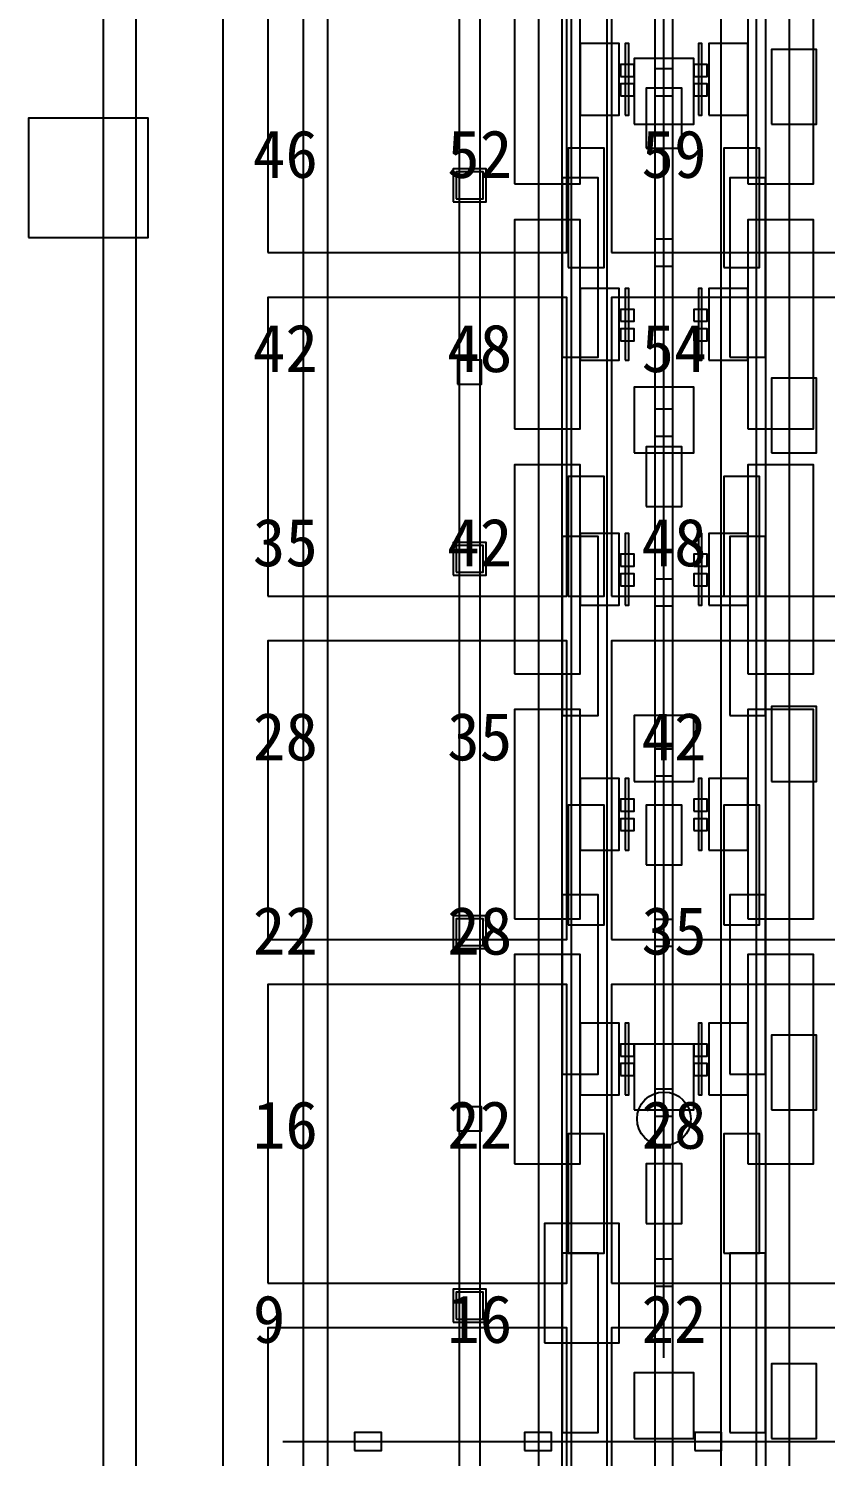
# Model space of a CAD drawing. Header units: metres. Extents: x -1640 to 1560, y -268 to 2338.
# Drawn here: x -230 to -203.35, y 2042.2 to 2090 of the extents above; entities that cross this region are included whole.
import ezdxf

# ---------------------------------------------------------------- set-up
doc = ezdxf.new("R2010")
doc.units = ezdxf.units.M
for name, color, linetype in [('1F_CHL', 4, 'Continuous'), ('1F_PUMP', 2, 'Continuous'), ('1F_SCR', 3, 'Continuous'), ('1F_STRUCT_COLUMN', 8, 'Continuous'), ('1F_ZONE', 3, 'Continuous'), ('2F_CSF_LATERAL_RACK_CONCEPT', 9, 'Continuous'), ('2F_RFG', 5, 'Continuous'), ('2F_STRUCT_COLUMN', 8, 'Continuous'), ('2F_VMB', 6, 'Continuous'), ('2F_ZONE', 3, 'Continuous'), ('3F_CLEANROOM_OVERHEAD_PIPE_DUCT_CONCEPT', 9, 'Continuous'), ('3F_DIFF', 4, 'Continuous'), ('3F_EHS_EGRESS_DIST_M', 2, 'Continuous'), ('3F_EHS_GAS_DETECTOR', 6, 'Continuous'), ('3F_FOUP', 5, 'Continuous'), ('3F_OHT', 9, 'Continuous'), ('3F_OHTV', 1, 'Continuous'), ('3F_STK', 3, 'Continuous'), ('3F_STRUCT_COLUMN', 8, 'Continuous'), ('3F_TBAR', 6, 'Continuous'), ('3F_ZONE', 3, 'Continuous'), ('4F_FFU', 1, 'Continuous'), ('4F_STRUCT_PLENUM_TRUSS_CONCEPT', 9, 'Continuous'), ('4F_ZONE', 3, 'Continuous'), ('5F_CHL', 4, 'Continuous'), ('5F_PUMP', 2, 'Continuous'), ('5F_SCR', 3, 'Continuous'), ('5F_STRUCT_COLUMN', 8, 'Continuous'), ('5F_ZONE', 3, 'Continuous'), ('6F_CSF_LATERAL_RACK_CONCEPT', 9, 'Continuous'), ('6F_RFG', 5, 'Continuous'), ('6F_STRUCT_COLUMN', 8, 'Continuous'), ('6F_VMB', 6, 'Continuous'), ('6F_ZONE', 3, 'Continuous'), ('7F_CLEANROOM_OVERHEAD_PIPE_DUCT_CONCEPT', 9, 'Continuous'), ('7F_DIFF', 4, 'Continuous'), ('7F_EHS_EGRESS_DIST_M', 2, 'Continuous'), ('7F_EHS_GAS_DETECTOR', 6, 'Continuous'), ('7F_FOUP', 5, 'Continuous'), ('7F_OHT', 9, 'Continuous'), ('7F_OHTV', 1, 'Continuous'), ('7F_STK', 3, 'Continuous'), ('7F_STRUCT_COLUMN', 8, 'Continuous'), ('7F_TBAR', 6, 'Continuous'), ('7F_ZONE', 3, 'Continuous'), ('8F_FFU', 1, 'Continuous'), ('8F_STRUCT_PLENUM_TRUSS_CONCEPT', 9, 'Continuous'), ('8F_ZONE', 3, 'Continuous'), ('_SUPPORT', 4, 'Continuous'), ('EHS_TREATED_EXHAUST', 30, 'Continuous'), ('UTIL_PCW.R_CONCEPT', 1, 'Continuous'), ('UTIL_PCW.S_CONCEPT', 6, 'Continuous'), ('UTIL_UPW.R_CONCEPT', 2, 'Continuous'), ('UTIL_UPW.S_CONCEPT', 1, 'Continuous')]:
    doc.layers.add(name, color=color, linetype=linetype)

msp = doc.modelspace()

# ---------------------------------------------------------------- linework, layer by layer
at = {"layer": '1F_CHL'}
for points in [[(-205.15, 2086.8), (-203.65, 2086.8), (-203.65, 2089.3), (-205.15, 2089.3)], [(-205.15, 2075.8), (-203.65, 2075.8), (-203.65, 2078.3), (-205.15, 2078.3)], [(-205.15, 2064.8), (-203.65, 2064.8), (-203.65, 2067.3), (-205.15, 2067.3)], [(-205.15, 2053.8), (-203.65, 2053.8), (-203.65, 2056.3), (-205.15, 2056.3)], [(-205.15, 2042.8), (-203.65, 2042.8), (-203.65, 2045.3), (-205.15, 2045.3)]]:
    msp.add_lwpolyline(points, close=True, dxfattribs=at)
at = {"layer": '1F_PUMP'}
for points in [[(-211.95, 2082), (-210.75, 2082), (-210.75, 2086), (-211.95, 2086)], [(-206.75, 2082), (-205.55, 2082), (-205.55, 2086), (-206.75, 2086)], [(-211.95, 2071), (-210.75, 2071), (-210.75, 2075), (-211.95, 2075)], [(-206.75, 2071), (-205.55, 2071), (-205.55, 2075), (-206.75, 2075)], [(-211.95, 2060), (-210.75, 2060), (-210.75, 2064), (-211.95, 2064)], [(-206.75, 2060), (-205.55, 2060), (-205.55, 2064), (-206.75, 2064)], [(-211.95, 2049), (-210.75, 2049), (-210.75, 2053), (-211.95, 2053)], [(-206.75, 2049), (-205.55, 2049), (-205.55, 2053), (-206.75, 2053)]]:
    msp.add_lwpolyline(points, close=True, dxfattribs=at)
at = {"layer": '1F_SCR'}
for points in [[(-209.75, 2086.8), (-207.75, 2086.8), (-207.75, 2089), (-209.75, 2089)], [(-209.75, 2075.8), (-207.75, 2075.8), (-207.75, 2078), (-209.75, 2078)], [(-209.75, 2064.8), (-207.75, 2064.8), (-207.75, 2067), (-209.75, 2067)], [(-209.75, 2053.8), (-207.75, 2053.8), (-207.75, 2056), (-209.75, 2056)], [(-209.75, 2042.8), (-207.75, 2042.8), (-207.75, 2045), (-209.75, 2045)]]:
    msp.add_lwpolyline(points, close=True, dxfattribs=at)
at = {"layer": '1F_STRUCT_COLUMN'}
for points in [[(-215.8, 2084.2), (-214.7, 2084.2), (-214.7, 2085.3), (-215.8, 2085.3)], [(-215.8, 2071.7), (-214.7, 2071.7), (-214.7, 2072.8), (-215.8, 2072.8)], [(-215.8, 2059.2), (-214.7, 2059.2), (-214.7, 2060.3), (-215.8, 2060.3)], [(-215.8, 2046.7), (-214.7, 2046.7), (-214.7, 2047.8), (-215.8, 2047.8)]]:
    msp.add_lwpolyline(points, close=True, dxfattribs=at)
at = {"layer": '1F_ZONE'}
msp.add_lwpolyline([(-223.5, 1966), (1, 1966), (1, 2117), (-223.5, 2117)], close=True, dxfattribs=at)
at = {"layer": '2F_CSF_LATERAL_RACK_CONCEPT'}
for points in [[(-212.95, 1970), (-212.15, 1970), (-212.15, 2113), (-212.95, 2113)], [(-205.35, 1970), (-204.55, 1970), (-204.55, 2113), (-205.35, 2113)]]:
    msp.add_lwpolyline(points, close=True, dxfattribs=at)
at = {"layer": '2F_RFG'}
for points in [[(-212.15, 2079), (-210.95, 2079), (-210.95, 2085), (-212.15, 2085)], [(-206.55, 2079), (-205.35, 2079), (-205.35, 2085), (-206.55, 2085)], [(-212.15, 2067), (-210.95, 2067), (-210.95, 2073), (-212.15, 2073)], [(-206.55, 2067), (-205.35, 2067), (-205.35, 2073), (-206.55, 2073)], [(-212.15, 2055), (-210.95, 2055), (-210.95, 2061), (-212.15, 2061)], [(-206.55, 2055), (-205.35, 2055), (-205.35, 2061), (-206.55, 2061)], [(-212.15, 2043), (-210.95, 2043), (-210.95, 2049), (-212.15, 2049)], [(-206.55, 2043), (-205.35, 2043), (-205.35, 2049), (-206.55, 2049)]]:
    msp.add_lwpolyline(points, close=True, dxfattribs=at)
at = {"layer": '2F_STRUCT_COLUMN'}
for points in [[(-215.7, 2084.3), (-214.8, 2084.3), (-214.8, 2085.2), (-215.7, 2085.2)], [(-215.7, 2071.8), (-214.8, 2071.8), (-214.8, 2072.7), (-215.7, 2072.7)], [(-215.7, 2059.3), (-214.8, 2059.3), (-214.8, 2060.2), (-215.7, 2060.2)], [(-215.7, 2046.8), (-214.8, 2046.8), (-214.8, 2047.7), (-215.7, 2047.7)]]:
    msp.add_lwpolyline(points, close=True, dxfattribs=at)
at = {"layer": '2F_VMB'}
for points in [[(-209.35, 2086), (-208.15, 2086), (-208.15, 2088), (-209.35, 2088)], [(-209.35, 2074), (-208.15, 2074), (-208.15, 2076), (-209.35, 2076)], [(-209.35, 2062), (-208.15, 2062), (-208.15, 2064), (-209.35, 2064)], [(-209.35, 2050), (-208.15, 2050), (-208.15, 2052), (-209.35, 2052)]]:
    msp.add_lwpolyline(points, close=True, dxfattribs=at)
at = {"layer": '2F_ZONE'}
msp.add_lwpolyline([(-223.5, 1966), (1, 1966), (1, 2117), (-223.5, 2117)], close=True, dxfattribs=at)
at = {"layer": '3F_CLEANROOM_OVERHEAD_PIPE_DUCT_CONCEPT'}
for points in [[(-211.85, 1969), (-210.65, 1969), (-210.65, 2114), (-211.85, 2114)], [(-206.85, 1969), (-205.65, 1969), (-205.65, 2114), (-206.85, 2114)]]:
    msp.add_lwpolyline(points, close=True, dxfattribs=at)
at = {"layer": '3F_DIFF'}
for points in [[(-213.75, 2084.8), (-211.55, 2084.8), (-211.55, 2091.8), (-213.75, 2091.8)], [(-205.95, 2084.8), (-203.75, 2084.8), (-203.75, 2091.8), (-205.95, 2091.8)], [(-211.55, 2087.1), (-210.25, 2087.1), (-210.25, 2089.5), (-211.55, 2089.5)], [(-207.25, 2087.1), (-205.95, 2087.1), (-205.95, 2089.5), (-207.25, 2089.5)], [(-213.75, 2076.6), (-211.55, 2076.6), (-211.55, 2083.6), (-213.75, 2083.6)], [(-205.95, 2076.6), (-203.75, 2076.6), (-203.75, 2083.6), (-205.95, 2083.6)], [(-211.55, 2078.9), (-210.25, 2078.9), (-210.25, 2081.3), (-211.55, 2081.3)], [(-207.25, 2078.9), (-205.95, 2078.9), (-205.95, 2081.3), (-207.25, 2081.3)], [(-213.75, 2068.4), (-211.55, 2068.4), (-211.55, 2075.4), (-213.75, 2075.4)], [(-205.95, 2068.4), (-203.75, 2068.4), (-203.75, 2075.4), (-205.95, 2075.4)], [(-211.55, 2070.7), (-210.25, 2070.7), (-210.25, 2073.1), (-211.55, 2073.1)], [(-207.25, 2070.7), (-205.95, 2070.7), (-205.95, 2073.1), (-207.25, 2073.1)], [(-213.75, 2060.2), (-211.55, 2060.2), (-211.55, 2067.2), (-213.75, 2067.2)], [(-205.95, 2060.2), (-203.75, 2060.2), (-203.75, 2067.2), (-205.95, 2067.2)], [(-211.55, 2062.5), (-210.25, 2062.5), (-210.25, 2064.9), (-211.55, 2064.9)], [(-207.25, 2062.5), (-205.95, 2062.5), (-205.95, 2064.9), (-207.25, 2064.9)], [(-213.75, 2052), (-211.55, 2052), (-211.55, 2059), (-213.75, 2059)], [(-205.95, 2052), (-203.75, 2052), (-203.75, 2059), (-205.95, 2059)], [(-211.55, 2054.3), (-210.25, 2054.3), (-210.25, 2056.7), (-211.55, 2056.7)], [(-207.25, 2054.3), (-205.95, 2054.3), (-205.95, 2056.7), (-207.25, 2056.7)]]:
    msp.add_lwpolyline(points, close=True, dxfattribs=at)
at = {"layer": '3F_EHS_GAS_DETECTOR'}
msp.add_circle((-208.75, 2053.5), 0.9, dxfattribs=at)
at = {"layer": '3F_FOUP'}
for points in [[(-210.2, 2088.4), (-209.75, 2088.4), (-209.75, 2088.8), (-210.2, 2088.8)], [(-207.75, 2088.4), (-207.3, 2088.4), (-207.3, 2088.8), (-207.75, 2088.8)], [(-210.2, 2087.75), (-209.75, 2087.75), (-209.75, 2088.15), (-210.2, 2088.15)], [(-207.75, 2087.75), (-207.3, 2087.75), (-207.3, 2088.15), (-207.75, 2088.15)], [(-210.2, 2080.2), (-209.75, 2080.2), (-209.75, 2080.6), (-210.2, 2080.6)], [(-207.75, 2080.2), (-207.3, 2080.2), (-207.3, 2080.6), (-207.75, 2080.6)], [(-210.2, 2079.55), (-209.75, 2079.55), (-209.75, 2079.95), (-210.2, 2079.95)], [(-207.75, 2079.55), (-207.3, 2079.55), (-207.3, 2079.95), (-207.75, 2079.95)], [(-210.2, 2072), (-209.75, 2072), (-209.75, 2072.4), (-210.2, 2072.4)], [(-207.75, 2072), (-207.3, 2072), (-207.3, 2072.4), (-207.75, 2072.4)], [(-210.2, 2071.35), (-209.75, 2071.35), (-209.75, 2071.75), (-210.2, 2071.75)], [(-207.75, 2071.35), (-207.3, 2071.35), (-207.3, 2071.75), (-207.75, 2071.75)], [(-210.2, 2063.8), (-209.75, 2063.8), (-209.75, 2064.2), (-210.2, 2064.2)], [(-207.75, 2063.8), (-207.3, 2063.8), (-207.3, 2064.2), (-207.75, 2064.2)], [(-210.2, 2063.15), (-209.75, 2063.15), (-209.75, 2063.55), (-210.2, 2063.55)], [(-207.75, 2063.15), (-207.3, 2063.15), (-207.3, 2063.55), (-207.75, 2063.55)], [(-210.2, 2055.6), (-209.75, 2055.6), (-209.75, 2056), (-210.2, 2056)], [(-207.75, 2055.6), (-207.3, 2055.6), (-207.3, 2056), (-207.75, 2056)], [(-210.2, 2054.95), (-209.75, 2054.95), (-209.75, 2055.35), (-210.2, 2055.35)], [(-207.75, 2054.95), (-207.3, 2054.95), (-207.3, 2055.35), (-207.75, 2055.35)]]:
    msp.add_lwpolyline(points, close=True, dxfattribs=at)
at = {"layer": '3F_OHT'}
for p, q in [((-208.75, 2045.5), (-208.75, 2114)), ((-221.5, 2042.7), (-1, 2042.7))]:
    msp.add_line(p, q, dxfattribs=at)
at = {"layer": '3F_OHTV'}
for points in [[(-209.05, 2087.75), (-208.45, 2087.75), (-208.45, 2088.65), (-209.05, 2088.65)], [(-209.05, 2082.05), (-208.45, 2082.05), (-208.45, 2082.95), (-209.05, 2082.95)], [(-209.05, 2076.36), (-208.45, 2076.36), (-208.45, 2077.26), (-209.05, 2077.26)], [(-209.05, 2070.67), (-208.45, 2070.67), (-208.45, 2071.57), (-209.05, 2071.57)], [(-209.05, 2064.98), (-208.45, 2064.98), (-208.45, 2065.88), (-209.05, 2065.88)], [(-209.05, 2059.28), (-208.45, 2059.28), (-208.45, 2060.18), (-209.05, 2060.18)], [(-209.05, 2053.59), (-208.45, 2053.59), (-208.45, 2054.49), (-209.05, 2054.49)], [(-209.05, 2047.9), (-208.45, 2047.9), (-208.45, 2048.8), (-209.05, 2048.8)], [(-219.1, 2042.4), (-218.2, 2042.4), (-218.2, 2043), (-219.1, 2043)], [(-213.41, 2042.4), (-212.51, 2042.4), (-212.51, 2043), (-213.41, 2043)], [(-207.72, 2042.4), (-206.82, 2042.4), (-206.82, 2043), (-207.72, 2043)]]:
    msp.add_lwpolyline(points, close=True, dxfattribs=at)
at = {"layer": '3F_STK'}
msp.add_lwpolyline([(-212.75, 2046), (-210.25, 2046), (-210.25, 2050), (-212.75, 2050)], close=True, dxfattribs=at)
at = {"layer": '3F_STRUCT_COLUMN'}
for points in [[(-215.65, 2078.1), (-214.85, 2078.1), (-214.85, 2078.9), (-215.65, 2078.9)], [(-215.65, 2053.1), (-214.85, 2053.1), (-214.85, 2053.9), (-215.65, 2053.9)]]:
    msp.add_lwpolyline(points, close=True, dxfattribs=at)
at = {"layer": '3F_TBAR'}
for points in [[(-210.05, 2087.1), (-209.93, 2087.1), (-209.93, 2089.5), (-210.05, 2089.5)], [(-207.6, 2087.1), (-207.48, 2087.1), (-207.48, 2089.5), (-207.6, 2089.5)], [(-210.05, 2078.9), (-209.93, 2078.9), (-209.93, 2081.3), (-210.05, 2081.3)], [(-207.6, 2078.9), (-207.48, 2078.9), (-207.48, 2081.3), (-207.6, 2081.3)], [(-210.05, 2070.7), (-209.93, 2070.7), (-209.93, 2073.1), (-210.05, 2073.1)], [(-207.6, 2070.7), (-207.48, 2070.7), (-207.48, 2073.1), (-207.6, 2073.1)], [(-210.05, 2062.5), (-209.93, 2062.5), (-209.93, 2064.9), (-210.05, 2064.9)], [(-207.6, 2062.5), (-207.48, 2062.5), (-207.48, 2064.9), (-207.6, 2064.9)], [(-210.05, 2054.3), (-209.93, 2054.3), (-209.93, 2056.7), (-210.05, 2056.7)], [(-207.6, 2054.3), (-207.48, 2054.3), (-207.48, 2056.7), (-207.6, 2056.7)]]:
    msp.add_lwpolyline(points, close=True, dxfattribs=at)
at = {"layer": '3F_ZONE'}
msp.add_lwpolyline([(-223.5, 1966), (1, 1966), (1, 2117), (-223.5, 2117)], close=True, dxfattribs=at)
at = {"layer": '4F_FFU'}
for points in [[(-222, 2082.5), (-212, 2082.5), (-212, 2092.5), (-222, 2092.5)], [(-210.5, 2082.5), (-200.5, 2082.5), (-200.5, 2092.5), (-210.5, 2092.5)], [(-222, 2071), (-212, 2071), (-212, 2081), (-222, 2081)], [(-210.5, 2071), (-200.5, 2071), (-200.5, 2081), (-210.5, 2081)], [(-222, 2059.5), (-212, 2059.5), (-212, 2069.5), (-222, 2069.5)], [(-210.5, 2059.5), (-200.5, 2059.5), (-200.5, 2069.5), (-210.5, 2069.5)], [(-222, 2048), (-212, 2048), (-212, 2058), (-222, 2058)], [(-210.5, 2048), (-200.5, 2048), (-200.5, 2058), (-210.5, 2058)], [(-222, 2036.5), (-212, 2036.5), (-212, 2046.5), (-222, 2046.5)], [(-210.5, 2036.5), (-200.5, 2036.5), (-200.5, 2046.5), (-210.5, 2046.5)]]:
    msp.add_lwpolyline(points, close=True, dxfattribs=at)
at = {"layer": '4F_STRUCT_PLENUM_TRUSS_CONCEPT'}
msp.add_lwpolyline([(-215.6, 1966), (-214.9, 1966), (-214.9, 2117), (-215.6, 2117)], close=True, dxfattribs=at)
at = {"layer": '4F_ZONE'}
msp.add_lwpolyline([(-223.5, 1966), (1, 1966), (1, 2117), (-223.5, 2117)], close=True, dxfattribs=at)
at = {"layer": '5F_CHL'}
for points in [[(-205.15, 2086.8), (-203.65, 2086.8), (-203.65, 2089.3), (-205.15, 2089.3)], [(-205.15, 2075.8), (-203.65, 2075.8), (-203.65, 2078.3), (-205.15, 2078.3)], [(-205.15, 2064.8), (-203.65, 2064.8), (-203.65, 2067.3), (-205.15, 2067.3)], [(-205.15, 2053.8), (-203.65, 2053.8), (-203.65, 2056.3), (-205.15, 2056.3)], [(-205.15, 2042.8), (-203.65, 2042.8), (-203.65, 2045.3), (-205.15, 2045.3)]]:
    msp.add_lwpolyline(points, close=True, dxfattribs=at)
at = {"layer": '5F_PUMP'}
for points in [[(-211.95, 2082), (-210.75, 2082), (-210.75, 2086), (-211.95, 2086)], [(-206.75, 2082), (-205.55, 2082), (-205.55, 2086), (-206.75, 2086)], [(-211.95, 2071), (-210.75, 2071), (-210.75, 2075), (-211.95, 2075)], [(-206.75, 2071), (-205.55, 2071), (-205.55, 2075), (-206.75, 2075)], [(-211.95, 2060), (-210.75, 2060), (-210.75, 2064), (-211.95, 2064)], [(-206.75, 2060), (-205.55, 2060), (-205.55, 2064), (-206.75, 2064)], [(-211.95, 2049), (-210.75, 2049), (-210.75, 2053), (-211.95, 2053)], [(-206.75, 2049), (-205.55, 2049), (-205.55, 2053), (-206.75, 2053)]]:
    msp.add_lwpolyline(points, close=True, dxfattribs=at)
at = {"layer": '5F_SCR'}
for points in [[(-209.75, 2086.8), (-207.75, 2086.8), (-207.75, 2089), (-209.75, 2089)], [(-209.75, 2075.8), (-207.75, 2075.8), (-207.75, 2078), (-209.75, 2078)], [(-209.75, 2064.8), (-207.75, 2064.8), (-207.75, 2067), (-209.75, 2067)], [(-209.75, 2053.8), (-207.75, 2053.8), (-207.75, 2056), (-209.75, 2056)], [(-209.75, 2042.8), (-207.75, 2042.8), (-207.75, 2045), (-209.75, 2045)]]:
    msp.add_lwpolyline(points, close=True, dxfattribs=at)
at = {"layer": '5F_STRUCT_COLUMN'}
for points in [[(-215.8, 2084.2), (-214.7, 2084.2), (-214.7, 2085.3), (-215.8, 2085.3)], [(-215.8, 2071.7), (-214.7, 2071.7), (-214.7, 2072.8), (-215.8, 2072.8)], [(-215.8, 2059.2), (-214.7, 2059.2), (-214.7, 2060.3), (-215.8, 2060.3)], [(-215.8, 2046.7), (-214.7, 2046.7), (-214.7, 2047.8), (-215.8, 2047.8)]]:
    msp.add_lwpolyline(points, close=True, dxfattribs=at)
at = {"layer": '5F_ZONE'}
msp.add_lwpolyline([(-223.5, 1966), (1, 1966), (1, 2117), (-223.5, 2117)], close=True, dxfattribs=at)
at = {"layer": '6F_CSF_LATERAL_RACK_CONCEPT'}
for points in [[(-212.95, 1970), (-212.15, 1970), (-212.15, 2113), (-212.95, 2113)], [(-205.35, 1970), (-204.55, 1970), (-204.55, 2113), (-205.35, 2113)]]:
    msp.add_lwpolyline(points, close=True, dxfattribs=at)
at = {"layer": '6F_RFG'}
for points in [[(-212.15, 2079), (-210.95, 2079), (-210.95, 2085), (-212.15, 2085)], [(-206.55, 2079), (-205.35, 2079), (-205.35, 2085), (-206.55, 2085)], [(-212.15, 2067), (-210.95, 2067), (-210.95, 2073), (-212.15, 2073)], [(-206.55, 2067), (-205.35, 2067), (-205.35, 2073), (-206.55, 2073)], [(-212.15, 2055), (-210.95, 2055), (-210.95, 2061), (-212.15, 2061)], [(-206.55, 2055), (-205.35, 2055), (-205.35, 2061), (-206.55, 2061)], [(-212.15, 2043), (-210.95, 2043), (-210.95, 2049), (-212.15, 2049)], [(-206.55, 2043), (-205.35, 2043), (-205.35, 2049), (-206.55, 2049)]]:
    msp.add_lwpolyline(points, close=True, dxfattribs=at)
at = {"layer": '6F_STRUCT_COLUMN'}
for points in [[(-215.7, 2084.3), (-214.8, 2084.3), (-214.8, 2085.2), (-215.7, 2085.2)], [(-215.7, 2071.8), (-214.8, 2071.8), (-214.8, 2072.7), (-215.7, 2072.7)], [(-215.7, 2059.3), (-214.8, 2059.3), (-214.8, 2060.2), (-215.7, 2060.2)], [(-215.7, 2046.8), (-214.8, 2046.8), (-214.8, 2047.7), (-215.7, 2047.7)]]:
    msp.add_lwpolyline(points, close=True, dxfattribs=at)
at = {"layer": '6F_VMB'}
for points in [[(-209.35, 2086), (-208.15, 2086), (-208.15, 2088), (-209.35, 2088)], [(-209.35, 2074), (-208.15, 2074), (-208.15, 2076), (-209.35, 2076)], [(-209.35, 2062), (-208.15, 2062), (-208.15, 2064), (-209.35, 2064)], [(-209.35, 2050), (-208.15, 2050), (-208.15, 2052), (-209.35, 2052)]]:
    msp.add_lwpolyline(points, close=True, dxfattribs=at)
at = {"layer": '6F_ZONE'}
msp.add_lwpolyline([(-223.5, 1966), (1, 1966), (1, 2117), (-223.5, 2117)], close=True, dxfattribs=at)
at = {"layer": '7F_CLEANROOM_OVERHEAD_PIPE_DUCT_CONCEPT'}
for points in [[(-211.85, 1969), (-210.65, 1969), (-210.65, 2114), (-211.85, 2114)], [(-206.85, 1969), (-205.65, 1969), (-205.65, 2114), (-206.85, 2114)]]:
    msp.add_lwpolyline(points, close=True, dxfattribs=at)
at = {"layer": '7F_DIFF'}
for points in [[(-213.75, 2084.8), (-211.55, 2084.8), (-211.55, 2091.8), (-213.75, 2091.8)], [(-205.95, 2084.8), (-203.75, 2084.8), (-203.75, 2091.8), (-205.95, 2091.8)], [(-211.55, 2087.1), (-210.25, 2087.1), (-210.25, 2089.5), (-211.55, 2089.5)], [(-207.25, 2087.1), (-205.95, 2087.1), (-205.95, 2089.5), (-207.25, 2089.5)], [(-213.75, 2076.6), (-211.55, 2076.6), (-211.55, 2083.6), (-213.75, 2083.6)], [(-205.95, 2076.6), (-203.75, 2076.6), (-203.75, 2083.6), (-205.95, 2083.6)], [(-211.55, 2078.9), (-210.25, 2078.9), (-210.25, 2081.3), (-211.55, 2081.3)], [(-207.25, 2078.9), (-205.95, 2078.9), (-205.95, 2081.3), (-207.25, 2081.3)], [(-213.75, 2068.4), (-211.55, 2068.4), (-211.55, 2075.4), (-213.75, 2075.4)], [(-205.95, 2068.4), (-203.75, 2068.4), (-203.75, 2075.4), (-205.95, 2075.4)], [(-211.55, 2070.7), (-210.25, 2070.7), (-210.25, 2073.1), (-211.55, 2073.1)], [(-207.25, 2070.7), (-205.95, 2070.7), (-205.95, 2073.1), (-207.25, 2073.1)], [(-213.75, 2060.2), (-211.55, 2060.2), (-211.55, 2067.2), (-213.75, 2067.2)], [(-205.95, 2060.2), (-203.75, 2060.2), (-203.75, 2067.2), (-205.95, 2067.2)], [(-211.55, 2062.5), (-210.25, 2062.5), (-210.25, 2064.9), (-211.55, 2064.9)], [(-207.25, 2062.5), (-205.95, 2062.5), (-205.95, 2064.9), (-207.25, 2064.9)], [(-213.75, 2052), (-211.55, 2052), (-211.55, 2059), (-213.75, 2059)], [(-205.95, 2052), (-203.75, 2052), (-203.75, 2059), (-205.95, 2059)], [(-211.55, 2054.3), (-210.25, 2054.3), (-210.25, 2056.7), (-211.55, 2056.7)], [(-207.25, 2054.3), (-205.95, 2054.3), (-205.95, 2056.7), (-207.25, 2056.7)]]:
    msp.add_lwpolyline(points, close=True, dxfattribs=at)
at = {"layer": '7F_EHS_GAS_DETECTOR'}
msp.add_circle((-208.75, 2053.5), 0.9, dxfattribs=at)
at = {"layer": '7F_FOUP'}
for points in [[(-210.2, 2088.4), (-209.75, 2088.4), (-209.75, 2088.8), (-210.2, 2088.8)], [(-207.75, 2088.4), (-207.3, 2088.4), (-207.3, 2088.8), (-207.75, 2088.8)], [(-210.2, 2087.75), (-209.75, 2087.75), (-209.75, 2088.15), (-210.2, 2088.15)], [(-207.75, 2087.75), (-207.3, 2087.75), (-207.3, 2088.15), (-207.75, 2088.15)], [(-210.2, 2080.2), (-209.75, 2080.2), (-209.75, 2080.6), (-210.2, 2080.6)], [(-207.75, 2080.2), (-207.3, 2080.2), (-207.3, 2080.6), (-207.75, 2080.6)], [(-210.2, 2079.55), (-209.75, 2079.55), (-209.75, 2079.95), (-210.2, 2079.95)], [(-207.75, 2079.55), (-207.3, 2079.55), (-207.3, 2079.95), (-207.75, 2079.95)], [(-210.2, 2072), (-209.75, 2072), (-209.75, 2072.4), (-210.2, 2072.4)], [(-207.75, 2072), (-207.3, 2072), (-207.3, 2072.4), (-207.75, 2072.4)], [(-210.2, 2071.35), (-209.75, 2071.35), (-209.75, 2071.75), (-210.2, 2071.75)], [(-207.75, 2071.35), (-207.3, 2071.35), (-207.3, 2071.75), (-207.75, 2071.75)], [(-210.2, 2063.8), (-209.75, 2063.8), (-209.75, 2064.2), (-210.2, 2064.2)], [(-207.75, 2063.8), (-207.3, 2063.8), (-207.3, 2064.2), (-207.75, 2064.2)], [(-210.2, 2063.15), (-209.75, 2063.15), (-209.75, 2063.55), (-210.2, 2063.55)], [(-207.75, 2063.15), (-207.3, 2063.15), (-207.3, 2063.55), (-207.75, 2063.55)], [(-210.2, 2055.6), (-209.75, 2055.6), (-209.75, 2056), (-210.2, 2056)], [(-207.75, 2055.6), (-207.3, 2055.6), (-207.3, 2056), (-207.75, 2056)], [(-210.2, 2054.95), (-209.75, 2054.95), (-209.75, 2055.35), (-210.2, 2055.35)], [(-207.75, 2054.95), (-207.3, 2054.95), (-207.3, 2055.35), (-207.75, 2055.35)]]:
    msp.add_lwpolyline(points, close=True, dxfattribs=at)
at = {"layer": '7F_OHT'}
for p, q in [((-208.75, 2045.5), (-208.75, 2114)), ((-221.5, 2042.7), (-1, 2042.7))]:
    msp.add_line(p, q, dxfattribs=at)
at = {"layer": '7F_OHTV'}
for points in [[(-209.05, 2087.75), (-208.45, 2087.75), (-208.45, 2088.65), (-209.05, 2088.65)], [(-209.05, 2082.05), (-208.45, 2082.05), (-208.45, 2082.95), (-209.05, 2082.95)], [(-209.05, 2076.36), (-208.45, 2076.36), (-208.45, 2077.26), (-209.05, 2077.26)], [(-209.05, 2070.67), (-208.45, 2070.67), (-208.45, 2071.57), (-209.05, 2071.57)], [(-209.05, 2064.98), (-208.45, 2064.98), (-208.45, 2065.88), (-209.05, 2065.88)], [(-209.05, 2059.28), (-208.45, 2059.28), (-208.45, 2060.18), (-209.05, 2060.18)], [(-209.05, 2053.59), (-208.45, 2053.59), (-208.45, 2054.49), (-209.05, 2054.49)], [(-209.05, 2047.9), (-208.45, 2047.9), (-208.45, 2048.8), (-209.05, 2048.8)], [(-219.1, 2042.4), (-218.2, 2042.4), (-218.2, 2043), (-219.1, 2043)], [(-213.41, 2042.4), (-212.51, 2042.4), (-212.51, 2043), (-213.41, 2043)], [(-207.72, 2042.4), (-206.82, 2042.4), (-206.82, 2043), (-207.72, 2043)]]:
    msp.add_lwpolyline(points, close=True, dxfattribs=at)
at = {"layer": '7F_STK'}
msp.add_lwpolyline([(-212.75, 2046), (-210.25, 2046), (-210.25, 2050), (-212.75, 2050)], close=True, dxfattribs=at)
at = {"layer": '7F_STRUCT_COLUMN'}
for points in [[(-215.65, 2078.1), (-214.85, 2078.1), (-214.85, 2078.9), (-215.65, 2078.9)], [(-215.65, 2053.1), (-214.85, 2053.1), (-214.85, 2053.9), (-215.65, 2053.9)]]:
    msp.add_lwpolyline(points, close=True, dxfattribs=at)
at = {"layer": '7F_TBAR'}
for points in [[(-210.05, 2087.1), (-209.93, 2087.1), (-209.93, 2089.5), (-210.05, 2089.5)], [(-207.6, 2087.1), (-207.48, 2087.1), (-207.48, 2089.5), (-207.6, 2089.5)], [(-210.05, 2078.9), (-209.93, 2078.9), (-209.93, 2081.3), (-210.05, 2081.3)], [(-207.6, 2078.9), (-207.48, 2078.9), (-207.48, 2081.3), (-207.6, 2081.3)], [(-210.05, 2070.7), (-209.93, 2070.7), (-209.93, 2073.1), (-210.05, 2073.1)], [(-207.6, 2070.7), (-207.48, 2070.7), (-207.48, 2073.1), (-207.6, 2073.1)], [(-210.05, 2062.5), (-209.93, 2062.5), (-209.93, 2064.9), (-210.05, 2064.9)], [(-207.6, 2062.5), (-207.48, 2062.5), (-207.48, 2064.9), (-207.6, 2064.9)], [(-210.05, 2054.3), (-209.93, 2054.3), (-209.93, 2056.7), (-210.05, 2056.7)], [(-207.6, 2054.3), (-207.48, 2054.3), (-207.48, 2056.7), (-207.6, 2056.7)]]:
    msp.add_lwpolyline(points, close=True, dxfattribs=at)
at = {"layer": '7F_ZONE'}
msp.add_lwpolyline([(-223.5, 1966), (1, 1966), (1, 2117), (-223.5, 2117)], close=True, dxfattribs=at)
at = {"layer": '8F_FFU'}
for points in [[(-222, 2082.5), (-212, 2082.5), (-212, 2092.5), (-222, 2092.5)], [(-210.5, 2082.5), (-200.5, 2082.5), (-200.5, 2092.5), (-210.5, 2092.5)], [(-222, 2071), (-212, 2071), (-212, 2081), (-222, 2081)], [(-210.5, 2071), (-200.5, 2071), (-200.5, 2081), (-210.5, 2081)], [(-222, 2059.5), (-212, 2059.5), (-212, 2069.5), (-222, 2069.5)], [(-210.5, 2059.5), (-200.5, 2059.5), (-200.5, 2069.5), (-210.5, 2069.5)], [(-222, 2048), (-212, 2048), (-212, 2058), (-222, 2058)], [(-210.5, 2048), (-200.5, 2048), (-200.5, 2058), (-210.5, 2058)], [(-222, 2036.5), (-212, 2036.5), (-212, 2046.5), (-222, 2046.5)], [(-210.5, 2036.5), (-200.5, 2036.5), (-200.5, 2046.5), (-210.5, 2046.5)]]:
    msp.add_lwpolyline(points, close=True, dxfattribs=at)
at = {"layer": '8F_STRUCT_PLENUM_TRUSS_CONCEPT'}
msp.add_lwpolyline([(-215.6, 1966), (-214.9, 1966), (-214.9, 2117), (-215.6, 2117)], close=True, dxfattribs=at)
at = {"layer": '8F_ZONE'}
msp.add_lwpolyline([(-223.5, 1966), (1, 1966), (1, 2117), (-223.5, 2117)], close=True, dxfattribs=at)
at = {"layer": '_SUPPORT'}
msp.add_lwpolyline([(-230, 2083), (-226, 2083), (-226, 2087), (-230, 2087)], close=True, dxfattribs=at)
at = {"layer": 'EHS_TREATED_EXHAUST'}
msp.add_lwpolyline([(-209.05, 1970), (-208.45, 1970), (-208.45, 2125), (-209.05, 2125)], close=True, dxfattribs=at)
msp.add_lwpolyline([(-209.05, 1970), (-208.45, 1970), (-208.45, 2125), (-209.05, 2125)], close=True, dxfattribs=at)
at = {"layer": 'UTIL_PCW.R_CONCEPT'}
msp.add_line((-219.995, 1971.78), (-219.995, 2111.23), dxfattribs=at)
msp.add_line((-219.995, 1971.78), (-219.995, 2111.23), dxfattribs=at)
at = {"layer": 'UTIL_PCW.S_CONCEPT'}
msp.add_line((-220.805, 1971.78), (-220.805, 2111.23), dxfattribs=at)
msp.add_line((-220.805, 1971.78), (-220.805, 2111.23), dxfattribs=at)
at = {"layer": 'UTIL_UPW.R_CONCEPT'}
msp.add_line((-226.4, 1959.2), (-226.4, 2109.3), dxfattribs=at)
msp.add_line((-226.4, 1959.2), (-226.4, 2109.3), dxfattribs=at)
at = {"layer": 'UTIL_UPW.S_CONCEPT'}
msp.add_line((-227.5, 1959.2), (-227.5, 2109.3), dxfattribs=at)
msp.add_line((-227.5, 1959.2), (-227.5, 2109.3), dxfattribs=at)

# ---------------------------------------------------------------- texts
at = {"layer": '3F_EHS_EGRESS_DIST_M'}
for s, p in [('46', (-222.5, 2085)), ('52', (-216, 2085)), ('59', (-209.5, 2085)), ('42', (-222.5, 2078.5)), ('48', (-216, 2078.5)), ('54', (-209.5, 2078.5)), ('35', (-222.5, 2072)), ('42', (-216, 2072)), ('48', (-209.5, 2072)), ('28', (-222.5, 2065.5)), ('35', (-216, 2065.5)), ('42', (-209.5, 2065.5)), ('22', (-222.5, 2059)), ('28', (-216, 2059)), ('35', (-209.5, 2059)), ('16', (-222.5, 2052.5)), ('22', (-216, 2052.5)), ('28', (-209.5, 2052.5)), ('9', (-222.5, 2046)), ('16', (-216, 2046)), ('22', (-209.5, 2046))]:
    msp.add_text(s, height=1.6, dxfattribs=at).set_placement(p)
at = {"layer": '7F_EHS_EGRESS_DIST_M'}
for s, p in [('46', (-222.5, 2085)), ('52', (-216, 2085)), ('59', (-209.5, 2085)), ('42', (-222.5, 2078.5)), ('48', (-216, 2078.5)), ('54', (-209.5, 2078.5)), ('35', (-222.5, 2072)), ('42', (-216, 2072)), ('48', (-209.5, 2072)), ('28', (-222.5, 2065.5)), ('35', (-216, 2065.5)), ('42', (-209.5, 2065.5)), ('22', (-222.5, 2059)), ('28', (-216, 2059)), ('35', (-209.5, 2059)), ('16', (-222.5, 2052.5)), ('22', (-216, 2052.5)), ('28', (-209.5, 2052.5)), ('9', (-222.5, 2046)), ('16', (-216, 2046)), ('22', (-209.5, 2046))]:
    msp.add_text(s, height=1.6, dxfattribs=at).set_placement(p)

doc.saveas('drawing.dxf')
